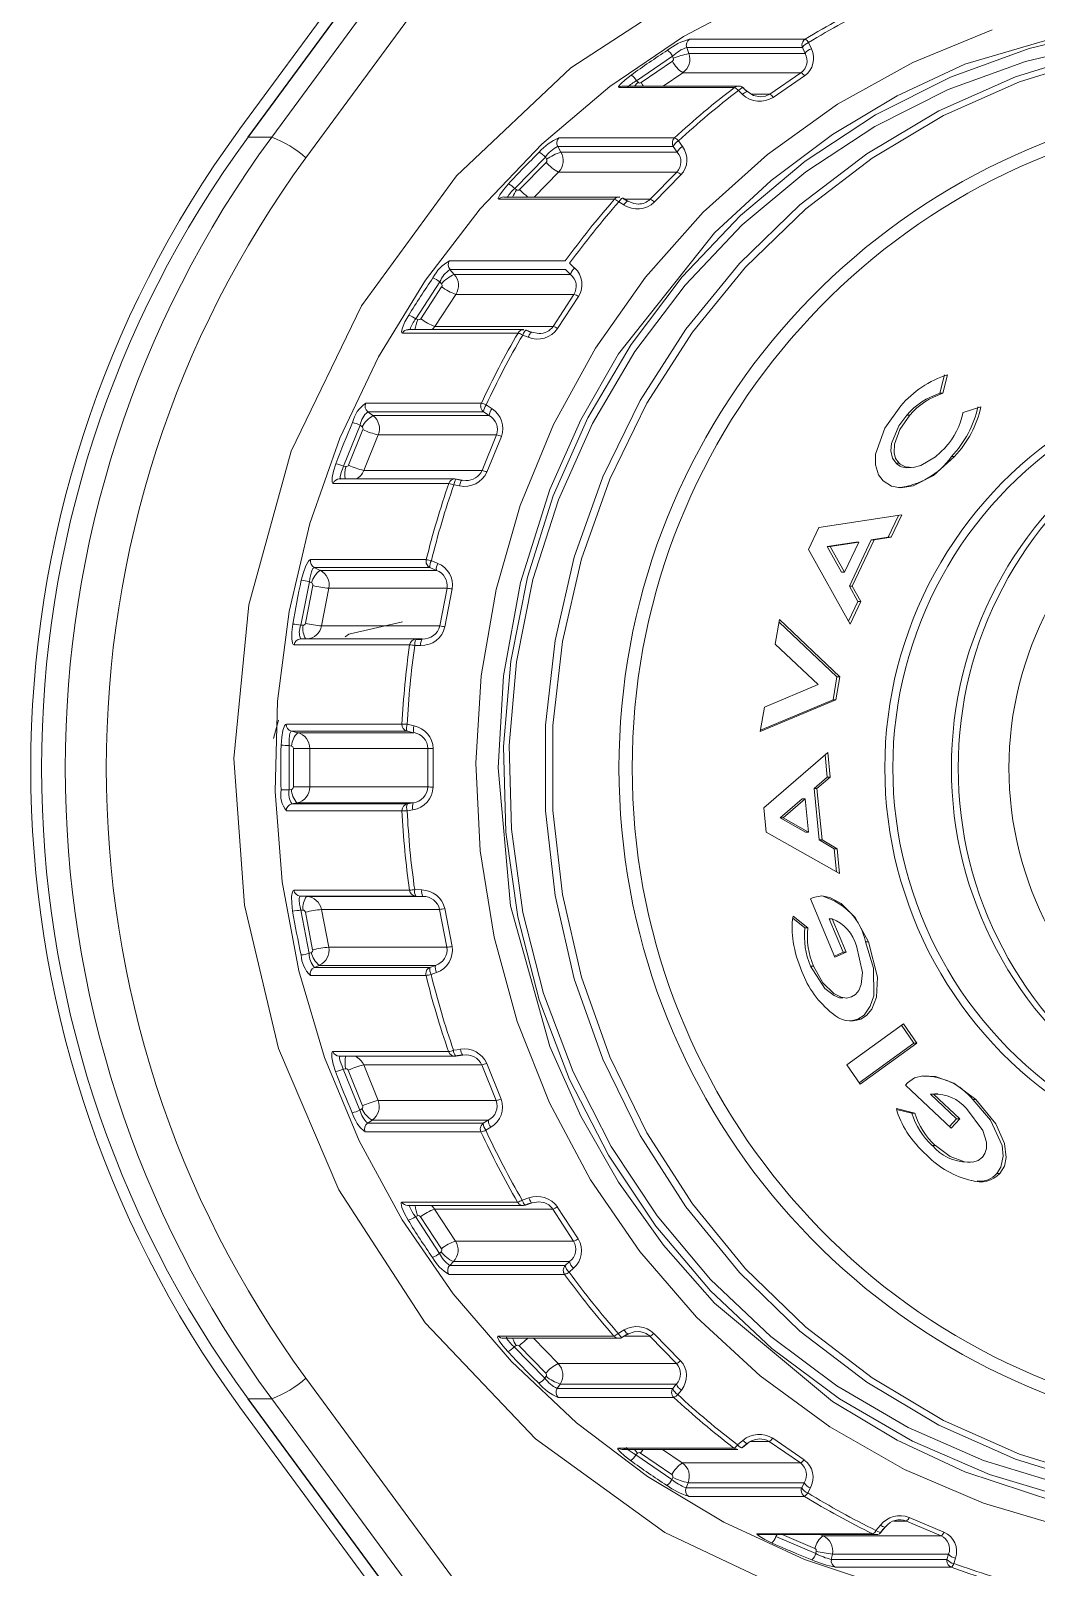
# Model space of a CAD drawing. Header units: millimetres. Extents: x 0 to 197, y 0 to 196.
# Drawn here: x 89.251 to 91.11, y 150.217 to 153.057 of the extents above; entities that cross this region are included whole.
import ezdxf

# ---------------------------------------------------------------- set-up
doc = ezdxf.new("R2010")
doc.units = ezdxf.units.MM

msp = doc.modelspace()

# ---------------------------------------------------------------- linework, layer by layer
at = {"color": 7, "linetype": 'Continuous', "lineweight": 15}
for p, q in [((90.7837, 154.4321), (89.6374, 152.8758)), ((90.8037, 154.4243), (89.652, 152.8605)), ((89.6527, 152.8607), (90.8033, 154.423)), ((89.6963, 152.8607), (90.8469, 154.423)), ((89.7596, 152.8225), (90.912, 154.3872)), ((90.4688, 153.0417), (90.6826, 153.0417)), ((90.6888, 153.0354), (90.694, 153.024)), ((90.3708, 152.965), (90.4373, 153.0105)), ((90.4388, 153.0064), (90.4373, 153.0105)), ((90.4676, 153.015), (90.4635, 153.0265)), ((90.4635, 153.0265), (90.6773, 153.0265)), ((90.6826, 153.015), (90.4676, 153.015)), ((90.6773, 153.0265), (90.6826, 153.015)), ((90.3793, 152.9615), (90.437, 153.001)), ((90.6748, 152.9798), (90.4563, 152.9798)), ((90.6748, 152.9798), (90.6171, 152.9403)), ((90.5522, 152.9526), (90.3384, 152.9526)), ((90.5596, 152.9551), (90.3458, 152.9551)), ((90.3708, 152.965), (90.3736, 152.962)), ((90.575, 152.9449), (90.5671, 152.9521)), ((90.6813, 152.9738), (90.6234, 152.9342)), ((90.5669, 152.9395), (90.559, 152.9467)), ((89.652, 152.8605), (89.6527, 152.8607)), ((89.6527, 152.8607), (89.6963, 152.8607)), ((90.2311, 152.8328), (90.225, 152.8432)), ((90.225, 152.8432), (90.4387, 152.8432)), ((90.2273, 152.8592), (90.441, 152.8592)), ((90.4387, 152.8432), (90.4461, 152.8328)), ((90.4483, 152.8538), (90.4557, 152.8434)), ((90.1456, 152.7655), (90.2022, 152.8234)), ((90.1547, 152.7637), (90.2037, 152.814)), ((90.2044, 152.8196), (90.2022, 152.8234)), ((90.4461, 152.8328), (90.2311, 152.8328)), ((90.4452, 152.796), (90.2268, 152.796)), ((90.4452, 152.796), (90.3962, 152.7458)), ((90.4529, 152.7909), (90.4036, 152.7405)), ((90.3393, 152.7499), (90.1255, 152.7499)), ((90.1456, 152.7655), (90.149, 152.7632)), ((90.3393, 152.7499), (90.3396, 152.7499)), ((90.3301, 152.7457), (90.1163, 152.7457)), ((90.3471, 152.7352), (90.3379, 152.7408)), ((90.3541, 152.7424), (90.3449, 152.7481)), ((90.3548, 152.7425), (90.3462, 152.7477)), ((90.0251, 152.632), (90.2389, 152.632)), ((90.0259, 152.6158), (90.2397, 152.6158)), ((90.0339, 152.6068), (90.0259, 152.6158)), ((90.2489, 152.6068), (90.0339, 152.6068)), ((90.2397, 152.6158), (90.2489, 152.6068)), ((90.2471, 152.6276), (90.2563, 152.6186)), ((89.9627, 152.5248), (90.0072, 152.5929)), ((89.972, 152.5249), (90.0105, 152.584)), ((90.0101, 152.5897), (90.0072, 152.5929)), ((90.0367, 152.5699), (89.9981, 152.5108)), ((90.2551, 152.5699), (90.0367, 152.5699)), ((90.2551, 152.5699), (90.2166, 152.5108)), ((90.2636, 152.5659), (90.2249, 152.5066)), ((89.9627, 152.5248), (89.9665, 152.5232)), ((89.9665, 152.5232), (89.9682, 152.5228)), ((90.1517, 152.4985), (89.9379, 152.4985)), ((90.1623, 152.5047), (89.9485, 152.5047)), ((90.2166, 152.5108), (89.9981, 152.5108)), ((90.1704, 152.4908), (90.1603, 152.4947)), ((90.176, 152.4997), (90.1659, 152.5036)), ((90.1902, 152.4974), (90.1772, 152.4998)), ((90.9399, 152.4214), (90.9315, 152.387)), ((90.937, 152.387), (90.9454, 152.4214)), ((90.9315, 152.387), (90.937, 152.387)), ((89.8701, 152.3687), (90.0839, 152.3687)), ((89.8835, 152.3458), (89.8739, 152.353)), ((89.8739, 152.353), (90.0877, 152.353)), ((90.0877, 152.353), (90.0985, 152.3458)), ((90.0928, 152.3655), (90.1036, 152.3583)), ((91.0073, 152.3622), (90.9746, 152.3518)), ((89.8292, 152.2522), (89.8599, 152.3279)), ((89.8634, 152.3253), (89.8599, 152.3279)), ((90.0985, 152.3458), (89.8835, 152.3458)), ((90.8707, 152.3468), (90.8762, 152.3468)), ((89.8383, 152.2541), (89.8649, 152.3198)), ((89.8933, 152.3101), (89.8667, 152.2444)), ((90.1117, 152.3101), (89.8933, 152.3101)), ((90.1117, 152.3101), (90.0852, 152.2444)), ((90.1209, 152.3074), (90.0942, 152.2415)), ((90.9531, 152.27), (90.9586, 152.27)), ((89.8292, 152.2522), (89.8332, 152.2514)), ((89.8332, 152.2514), (89.8341, 152.2513)), ((90.0852, 152.2444), (89.8667, 152.2444)), ((90.8506, 152.2579), (90.8561, 152.2579)), ((90.8728, 152.2496), (90.8783, 152.2496)), ((90.0238, 152.2203), (89.81, 152.2203)), ((89.821, 152.2287), (89.8232, 152.2291)), ((90.0355, 152.2288), (89.8217, 152.2288)), ((90.0437, 152.2159), (90.033, 152.2179)), ((90.0475, 152.226), (90.0368, 152.228)), ((90.0553, 152.2259), (90.0486, 152.2265)), ((90.861, 152.1622), (90.7076, 152.1387)), ((90.8551, 152.1613), (90.836, 152.1208)), ((90.8415, 152.1208), (90.861, 152.1622)), ((90.7076, 152.1387), (90.6885, 152.0983)), ((90.6885, 152.0983), (90.7658, 151.9604)), ((90.776, 152.1118), (90.7233, 152.1036)), ((90.7233, 152.1036), (90.7288, 152.1036)), ((90.7233, 152.1036), (90.7497, 152.0561)), ((90.7288, 152.1036), (90.7815, 152.1118)), ((90.7552, 152.0561), (90.7288, 152.1036)), ((90.7815, 152.1118), (90.7552, 152.0561)), ((90.8045, 152.1162), (90.7642, 152.0307)), ((90.7697, 152.0307), (90.81, 152.1162)), ((90.7815, 152.1118), (90.776, 152.1118)), ((90.836, 152.1208), (90.8045, 152.1162)), ((90.8045, 152.1162), (90.81, 152.1162)), ((90.81, 152.1162), (90.8415, 152.1208)), ((90.836, 152.1208), (90.8415, 152.1208)), ((89.7682, 152.0795), (89.982, 152.0795)), ((89.9914, 152.0777), (90.0034, 152.0725)), ((89.7502, 151.9582), (89.7659, 152.0385)), ((89.7698, 152.0367), (89.7659, 152.0385)), ((89.7858, 152.0597), (89.775, 152.0648)), ((89.775, 152.0648), (89.9888, 152.0648)), ((90.0008, 152.0597), (89.7858, 152.0597)), ((89.9888, 152.0648), (90.0008, 152.0597)), ((90.7552, 152.0561), (90.7497, 152.0561)), ((89.7587, 151.9619), (89.7723, 152.0316)), ((89.8021, 152.0266), (89.7886, 151.9569)), ((90.0205, 152.0266), (89.8021, 152.0266)), ((90.0205, 152.0266), (90.007, 151.9569)), ((90.0301, 152.0253), (90.0165, 151.9554)), ((90.7642, 152.0307), (90.7697, 152.0307)), ((90.7642, 152.0307), (90.7798, 152.0018)), ((90.7853, 152.0018), (90.7697, 152.0307)), ((90.7798, 152.0018), (90.7628, 151.9657)), ((90.7658, 151.9604), (90.7853, 152.0018)), ((90.7798, 152.0018), (90.7853, 152.0018)), ((89.7502, 151.9582), (89.7543, 151.9582)), ((90.007, 151.9569), (89.7886, 151.9569)), ((90.6352, 151.9686), (90.6273, 151.9235)), ((90.6344, 151.9641), (90.7413, 151.8627)), ((90.7468, 151.8627), (90.6352, 151.9686)), ((89.7478, 151.9326), (89.7489, 151.9333)), ((89.9636, 151.9328), (89.7499, 151.9328)), ((89.9736, 151.932), (89.9627, 151.932)), ((89.9801, 151.9332), (89.974, 151.9326)), ((89.9745, 151.9328), (89.9747, 151.9328)), ((89.9747, 151.9328), (89.9745, 151.9328)), ((89.9513, 151.9219), (89.7375, 151.9219)), ((89.9718, 151.9208), (89.9609, 151.9209)), ((90.6273, 151.9235), (90.7067, 151.8485)), ((90.7067, 151.8485), (90.6071, 151.8069)), ((90.7413, 151.8627), (90.734, 151.8204)), ((90.7395, 151.8204), (90.7468, 151.8627)), ((90.7413, 151.8627), (90.7468, 151.8627)), ((90.5992, 151.7618), (90.7395, 151.8204)), ((90.734, 151.8204), (90.5997, 151.7643)), ((90.7395, 151.8204), (90.734, 151.8204)), ((89.7088, 151.783), (89.6997, 151.7488)), ((90.6071, 151.8069), (90.5992, 151.7618)), ((89.7234, 151.7754), (89.9372, 151.7754)), ((89.7443, 151.7596), (89.7328, 151.7625)), ((89.7328, 151.7625), (89.9466, 151.7625)), ((89.9593, 151.7596), (89.7443, 151.7596)), ((89.9466, 151.7625), (89.9593, 151.7596)), ((89.9468, 151.7751), (89.9596, 151.7722)), ((89.7329, 151.7349), (89.7287, 151.7359)), ((89.7287, 151.654), (89.7287, 151.7359)), ((89.7667, 151.7304), (89.7364, 151.7304)), ((89.7364, 151.6593), (89.7364, 151.7304)), ((89.9851, 151.7304), (89.7667, 151.7304)), ((89.7667, 151.7304), (89.7667, 151.6593)), ((89.9851, 151.7304), (89.9851, 151.6593)), ((89.9948, 151.7305), (89.9948, 151.6592)), ((90.7244, 151.7232), (90.6059, 151.6207)), ((90.7193, 151.7188), (90.7234, 151.6772)), ((90.7289, 151.6772), (90.7244, 151.7232)), ((90.7234, 151.6772), (90.6989, 151.6563)), ((90.7044, 151.6563), (90.7289, 151.6772)), ((90.7234, 151.6772), (90.7289, 151.6772)), ((89.7287, 151.654), (89.7327, 151.6548)), ((89.7667, 151.6593), (89.7364, 151.6593)), ((89.7667, 151.6593), (89.9851, 151.6593)), ((90.6989, 151.6563), (90.7044, 151.6563)), ((90.6989, 151.6563), (90.7082, 151.5614)), ((90.7137, 151.5614), (90.7044, 151.6563)), ((89.9371, 151.6148), (89.7233, 151.6148)), ((89.743, 151.6299), (89.7333, 151.6279)), ((89.9471, 151.6279), (89.7333, 151.6279)), ((89.743, 151.6299), (89.9578, 151.6299)), ((89.9574, 151.6171), (89.9467, 151.6152)), ((89.9578, 151.6299), (89.9471, 151.6279)), ((90.6059, 151.6207), (90.6103, 151.5757)), ((90.6769, 151.6373), (90.6363, 151.602)), ((90.6418, 151.602), (90.6825, 151.6373)), ((90.6825, 151.6373), (90.6769, 151.6373)), ((90.6825, 151.6373), (90.6885, 151.5754)), ((90.6363, 151.602), (90.6418, 151.602)), ((90.6363, 151.602), (90.683, 151.5754)), ((90.6885, 151.5754), (90.6418, 151.602)), ((90.6103, 151.5757), (90.7463, 151.499)), ((90.6885, 151.5754), (90.683, 151.5754)), ((90.7082, 151.5614), (90.7137, 151.5614)), ((90.7082, 151.5614), (90.7362, 151.5451)), ((90.7418, 151.5451), (90.7137, 151.5614)), ((90.7362, 151.5451), (90.7418, 151.5451)), ((90.7362, 151.5451), (90.7404, 151.5023)), ((90.7463, 151.499), (90.7418, 151.5451)), ((89.7373, 151.4683), (89.9511, 151.4683)), ((89.7609, 151.4569), (89.749, 151.4575)), ((89.749, 151.4575), (89.9628, 151.4575)), ((89.9759, 151.4569), (89.7609, 151.4569)), ((89.9607, 151.4694), (89.9737, 151.4688)), ((89.9628, 151.4575), (89.9759, 151.4569)), ((90.6975, 151.4548), (90.6927, 151.4523)), ((90.6927, 151.4523), (90.7374, 151.3445)), ((89.7543, 151.4315), (89.75, 151.4317)), ((89.7656, 151.3514), (89.75, 151.4317)), ((89.772, 151.3581), (89.7585, 151.4278)), ((90.0068, 151.4328), (89.7883, 151.4328)), ((89.7883, 151.4328), (89.8019, 151.3631)), ((90.0068, 151.4328), (90.0203, 151.3631)), ((90.0163, 151.4344), (90.0299, 151.3644)), ((90.6821, 151.3985), (90.6597, 151.4164)), ((90.6876, 151.3985), (90.6601, 151.4204)), ((90.7272, 151.4157), (90.7529, 151.3536)), ((90.7272, 151.4157), (90.7327, 151.4157)), ((90.7585, 151.3536), (90.7327, 151.4157)), ((90.6821, 151.3985), (90.6876, 151.3985)), ((89.8019, 151.3631), (90.0203, 151.3631)), ((90.7939, 151.3732), (90.7994, 151.3732)), ((89.7656, 151.3514), (89.7693, 151.3529)), ((89.7842, 151.3294), (89.7751, 151.3256)), ((89.7842, 151.3294), (89.999, 151.3294)), ((89.999, 151.3294), (89.9889, 151.3256)), ((90.7529, 151.3536), (90.7366, 151.3465)), ((90.7374, 151.3445), (90.7585, 151.3536)), ((90.7529, 151.3536), (90.7585, 151.3536)), ((89.9816, 151.3108), (89.7678, 151.3108)), ((89.9889, 151.3256), (89.7751, 151.3256)), ((90.0012, 151.3164), (89.991, 151.3125)), ((90.6926, 151.3281), (90.6981, 151.3281)), ((90.7464, 151.2694), (90.7519, 151.2694)), ((90.8643, 151.2213), (90.7597, 151.1454)), ((90.7796, 151.2298), (90.7852, 151.2298)), ((90.8606, 151.2186), (90.8836, 151.1854)), ((90.8891, 151.1854), (90.8643, 151.2213)), ((89.8094, 151.1699), (90.0232, 151.1699)), ((89.8221, 151.161), (89.8201, 151.1614)), ((89.8211, 151.1614), (90.0349, 151.1614)), ((90.0325, 151.1723), (90.0454, 151.1741)), ((90.0357, 151.1621), (90.0487, 151.164)), ((90.0492, 151.1635), (90.0573, 151.1637)), ((90.8836, 151.1854), (90.7826, 151.1122)), ((90.7845, 151.1095), (90.8891, 151.1854)), ((90.8891, 151.1854), (90.8836, 151.1854)), ((89.833, 151.1383), (89.8287, 151.1376)), ((89.8593, 151.0619), (89.8287, 151.1376)), ((89.8337, 151.1383), (89.833, 151.1383)), ((89.8644, 151.0698), (89.8378, 151.1355)), ((90.0847, 151.1452), (89.8663, 151.1452)), ((89.8663, 151.1452), (89.8928, 151.0795)), ((90.0847, 151.1452), (90.1113, 151.0795)), ((90.0938, 151.1482), (90.1204, 151.0822)), ((90.7597, 151.1454), (90.7845, 151.1095)), ((90.8717, 151.112), (90.8682, 151.1076)), ((90.8682, 151.1076), (90.9526, 151.0284)), ((89.8928, 151.0795), (90.1113, 151.0795)), ((90.9141, 151.0915), (90.9196, 151.0915)), ((90.9141, 151.0915), (90.9626, 151.0458)), ((90.9682, 151.0458), (90.9196, 151.0915)), ((90.9276, 151.0919), (90.9221, 151.0919)), ((90.9923, 151.0814), (90.9978, 151.0814)), ((89.8593, 151.0619), (89.8627, 151.0642)), ((90.8852, 151.0563), (90.8512, 151.0645)), ((90.8797, 151.0563), (90.8517, 151.063)), ((90.8797, 151.0563), (90.8852, 151.0563)), ((90.9626, 151.0458), (90.9496, 151.0312)), ((90.9526, 151.0284), (90.9682, 151.0458)), ((90.9626, 151.0458), (90.9682, 151.0458)), ((90.0831, 151.0214), (89.8694, 151.0214)), ((89.8819, 151.043), (89.8737, 151.0375)), ((90.0875, 151.0375), (89.8737, 151.0375)), ((89.8819, 151.043), (90.0967, 151.043)), ((90.0967, 151.043), (90.0875, 151.0375)), ((90.1013, 151.0301), (90.0921, 151.0246)), ((90.9177, 150.9966), (90.9232, 150.9966)), ((90.9825, 150.9653), (90.988, 150.9653)), ((91.0369, 150.9444), (91.0425, 150.9444)), ((89.937, 150.8916), (90.1508, 150.8916)), ((89.9477, 150.8854), (90.1615, 150.8854)), ((90.2159, 150.8788), (89.9975, 150.8788)), ((89.9975, 150.8788), (90.036, 150.8196)), ((90.1595, 150.8953), (90.1719, 150.8995)), ((90.2159, 150.8788), (90.2545, 150.8196)), ((90.2243, 150.8829), (90.263, 150.8236)), ((89.9661, 150.8664), (89.962, 150.8649)), ((90.0064, 150.7967), (89.962, 150.8649)), ((89.9676, 150.8667), (89.9661, 150.8664)), ((90.0099, 150.8055), (89.9713, 150.8646)), ((90.036, 150.8196), (90.2545, 150.8196)), ((90.0064, 150.7967), (90.0093, 150.7997)), ((90.0323, 150.7817), (90.0253, 150.7746)), ((90.2391, 150.7746), (90.0253, 150.7746)), ((90.0323, 150.7817), (90.2471, 150.7817)), ((90.2471, 150.7817), (90.2391, 150.7746)), ((90.2541, 150.7694), (90.2461, 150.7623)), ((90.2379, 150.7579), (90.0241, 150.7579)), ((90.3368, 150.649), (90.3482, 150.6553)), ((90.4028, 150.6489), (90.4521, 150.5984)), ((90.1152, 150.6441), (90.329, 150.6441)), ((90.1244, 150.6399), (90.3382, 150.6399)), ((90.1483, 150.6263), (90.1446, 150.624)), ((90.2012, 150.5661), (90.1446, 150.624)), ((90.2029, 150.5754), (90.1538, 150.6257)), ((90.3953, 150.6436), (90.4444, 150.5933)), ((90.226, 150.5933), (90.4444, 150.5933)), ((90.912, 149.0013), (89.7596, 150.5661)), ((90.2012, 150.5661), (90.2035, 150.5696)), ((90.2295, 150.5554), (90.224, 150.547)), ((90.4378, 150.547), (90.224, 150.547)), ((90.2295, 150.5554), (90.4443, 150.5554)), ((90.4443, 150.5554), (90.4378, 150.547)), ((90.4536, 150.5443), (90.4471, 150.5359)), ((89.6374, 150.5128), (90.7837, 148.9564)), ((89.652, 150.5281), (90.8037, 148.9643)), ((89.6527, 150.5278), (89.652, 150.5281)), ((89.6963, 150.5278), (89.6527, 150.5278)), ((90.8033, 148.9655), (89.6527, 150.5278)), ((90.8469, 148.9655), (89.6963, 150.5278)), ((90.4398, 150.5305), (90.226, 150.5305)), ((90.5576, 150.4429), (90.5676, 150.4511)), ((90.6161, 150.4489), (90.6738, 150.4094)), ((90.6225, 150.455), (90.6804, 150.4154)), ((90.337, 150.437), (90.5508, 150.437)), ((90.3444, 150.4345), (90.5582, 150.4345)), ((90.3728, 150.4273), (90.3696, 150.4243)), ((90.4361, 150.3788), (90.3696, 150.4243)), ((90.4361, 150.3882), (90.3784, 150.4277)), ((90.4554, 150.4094), (90.6738, 150.4094)), ((90.4361, 150.3788), (90.4377, 150.3826)), ((90.4661, 150.3728), (90.4623, 150.3635)), ((90.6761, 150.3635), (90.4623, 150.3635)), ((90.4661, 150.3728), (90.6809, 150.3728)), ((90.6809, 150.3728), (90.6761, 150.3635)), ((90.6921, 150.3633), (90.6873, 150.354)), ((90.6811, 150.3477), (90.4674, 150.3477)), ((90.8748, 150.3088), (90.9392, 150.2815)), ((90.5941, 150.2782), (90.8079, 150.2782)), ((90.8134, 150.2848), (90.8217, 150.2947)), ((90.8232, 150.2822), (90.8306, 150.291)), ((90.8697, 150.302), (90.9338, 150.2748)), ((90.5994, 150.277), (90.8132, 150.277)), ((90.6309, 150.277), (90.6284, 150.2734)), ((90.7022, 150.242), (90.6284, 150.2734)), ((90.7154, 150.2748), (90.9338, 150.2748)), ((90.7022, 150.242), (90.7031, 150.2461)), ((90.7329, 150.2411), (90.7309, 150.2312)), ((90.9447, 150.2312), (90.7309, 150.2312)), ((90.7329, 150.2411), (90.9477, 150.2411)), ((90.9477, 150.2411), (90.9447, 150.2312)), ((90.9606, 150.2335), (90.9576, 150.2236)), ((90.9527, 150.2167), (90.7389, 150.2167))]:
    msp.add_line(p, q, dxfattribs=at)
at = {"color": 8, "linetype": 'Continuous', "lineweight": 15}
for p, q in [((90.4563, 152.9798), (90.4202, 152.9551)), ((90.5755, 152.9449), (90.5684, 152.9513)), ((90.6171, 152.9403), (90.5827, 152.9403)), ((90.2268, 152.796), (90.1818, 152.7499)), ((90.3962, 152.7458), (90.3495, 152.7458)), ((90.1768, 152.5), (90.1671, 152.5037)), ((90.0484, 152.2265), (90.0379, 152.2285)), ((89.9745, 151.9328), (89.9636, 151.9328)), ((90.0368, 151.1615), (90.0496, 151.1634)), ((90.1657, 150.8861), (90.1777, 150.8901)), ((90.3446, 150.6417), (90.3554, 150.6477)), ((90.1805, 150.6399), (90.226, 150.5933)), ((90.3953, 150.6436), (90.348, 150.6436)), ((90.6161, 150.4489), (90.5816, 150.4489)), ((90.4187, 150.4345), (90.4554, 150.4094)), ((90.5666, 150.4378), (90.5758, 150.4454)), ((90.8697, 150.302), (90.8465, 150.302)), ((90.7004, 150.2513), (90.6398, 150.277)), ((90.7101, 150.277), (90.7154, 150.2748))]:
    msp.add_line(p, q, dxfattribs=at)
at = {"color": 7, "linetype": 'Continuous', "lineweight": 15, "flags": 128}
for points in [[(91.2194, 150.0623), (90.9544, 150.085), (90.6847, 150.157), (90.4233, 150.2807), (90.1842, 150.4538), (89.9801, 150.6688), (89.8201, 150.9141), (89.7088, 151.1758), (89.6457, 151.4404), (89.6264, 151.712), (89.6537, 151.9961), (89.7324, 152.2798), (89.8621, 152.5487), (90.0377, 152.7888), (90.2493, 152.9888), (90.4844, 153.1422), (90.7297, 153.2472)], [(90.6028, 153.1236), (90.4577, 153.0467), (90.3214, 152.9543), (90.1956, 152.8477), (90.0815, 152.7278), (89.9805, 152.5962), (89.8938, 152.4544), (89.8224, 152.3039), (89.767, 152.1464), (89.7283, 151.9838), (89.7068, 151.8179), (89.7026, 151.6506), (89.7159, 151.4838), (89.7464, 151.3194), (89.7939, 151.1592), (89.8577, 151.0052), (89.9372, 150.859), (90.0315, 150.7223), (90.1394, 150.5967), (90.2598, 150.4835), (90.3913, 150.3842), (90.5324, 150.2997), (90.6814, 150.2312), (90.8367, 150.1793)], [(91.0283, 153.0592), (90.8816, 152.9985), (90.7425, 152.9214), (90.6127, 152.8287), (90.4939, 152.7217), (90.3875, 152.6017), (90.295, 152.4703), (90.2175, 152.3291), (90.1559, 152.1798), (90.1111, 152.0244), (90.0836, 151.8648), (90.0737, 151.7031), (90.0816, 151.5412), (90.1073, 151.3813), (90.1502, 151.2253), (90.21, 151.0753), (90.2859, 150.9331), (90.3768, 150.8005), (90.4817, 150.6792), (90.5993, 150.5708), (90.7279, 150.4765), (90.8661, 150.3976), (91.0121, 150.3351), (91.164, 150.2898)], [(91.1715, 150.3437), (91.0232, 150.3883), (90.8809, 150.4499), (90.7463, 150.5278), (90.6212, 150.6208), (90.5074, 150.7279), (90.4062, 150.8475), (90.3189, 150.9782), (90.2468, 151.1182), (90.1907, 151.2658), (90.1514, 151.4189), (90.1294, 151.5756), (90.125, 151.7339), (90.1383, 151.8916), (90.169, 152.0468), (90.2167, 152.1974), (90.2809, 152.3414), (90.3607, 152.477), (90.4551, 152.6023), (90.5628, 152.7159), (90.6825, 152.8161), (90.8125, 152.9017), (90.9512, 152.9715), (91.0967, 153.0247), (91.2473, 153.0606)], [(91.2375, 153.0357), (91.0899, 153.0006), (90.9472, 152.9485), (90.8112, 152.8801), (90.6837, 152.7963), (90.5663, 152.6982), (90.4605, 152.587), (90.3679, 152.4642), (90.2894, 152.3314), (90.2263, 152.1903), (90.1792, 152.0428), (90.1488, 151.8907), (90.1355, 151.7361), (90.1395, 151.581), (90.1607, 151.4273), (90.1988, 151.2771), (90.2534, 151.1323), (90.3237, 150.9948), (90.4089, 150.8664), (90.5077, 150.7488), (90.619, 150.6435), (90.7412, 150.5518), (90.8729, 150.475), (91.0122, 150.414), (91.1574, 150.3697)], [(91.2188, 150.3706), (91.0712, 150.4163), (90.9297, 150.4792), (90.7964, 150.5585), (90.6729, 150.6531), (90.5609, 150.7617), (90.4619, 150.8828), (90.3773, 151.0149), (90.3083, 151.1562), (90.2556, 151.3047), (90.2201, 151.4584), (90.2023, 151.6153), (90.2023, 151.7733), (90.2201, 151.9302), (90.2556, 152.0839), (90.3083, 152.2324), (90.3773, 152.3736), (90.4619, 152.5057), (90.5609, 152.6269), (90.6729, 152.7355), (90.7964, 152.83), (90.9297, 152.9093), (91.0712, 152.9723), (91.2188, 153.018)], [(91.2254, 150.3802), (91.0789, 150.4256), (90.9385, 150.4881), (90.8061, 150.5668), (90.6835, 150.6607), (90.5723, 150.7685), (90.4741, 150.8888), (90.3901, 151.0199), (90.3216, 151.1601), (90.2693, 151.3075), (90.2341, 151.4601), (90.2163, 151.6159), (90.2163, 151.7727), (90.2341, 151.9284), (90.2693, 152.081), (90.3216, 152.2284), (90.3901, 152.3686), (90.4741, 152.4998), (90.5723, 152.62), (90.6835, 152.7279), (90.8061, 152.8217), (90.9385, 152.9004), (91.0789, 152.9629), (91.2254, 153.0083)], [(90.3384, 152.9526), (90.3374, 152.953), (90.3376, 152.9544), (90.3416, 152.9594), (90.3497, 152.9668), (90.3608, 152.9754)], [(90.3736, 152.962), (90.3751, 152.961), (90.3768, 152.9607)], [(90.3768, 152.9607), (90.3781, 152.9609), (90.3793, 152.9615)], [(90.559, 152.9467), (90.5621, 152.9495), (90.5652, 152.9515), (90.5666, 152.952), (90.5675, 152.9521), (90.5684, 152.9513)], [(90.6, 152.9353), (90.5872, 152.9377), (90.5763, 152.9442)], [(90.6171, 152.9403), (90.6092, 152.9366), (90.6, 152.9353)], [(90.1163, 152.7457), (90.1152, 152.7463), (90.1151, 152.748), (90.118, 152.7542), (90.1246, 152.7635), (90.1338, 152.7742)], [(90.149, 152.7632), (90.1502, 152.7626), (90.1515, 152.7624)], [(90.1515, 152.7624), (90.1532, 152.7627), (90.1547, 152.7637)], [(90.3379, 152.7408), (90.3405, 152.7443), (90.3431, 152.7469), (90.3443, 152.7478), (90.3452, 152.7481), (90.3462, 152.7477)], [(90.3541, 152.7424), (90.3543, 152.7425), (90.355, 152.7425), (90.3554, 152.7421)], [(90.3741, 152.737), (90.3655, 152.738), (90.3554, 152.7421)], [(89.9379, 152.4985), (89.9367, 152.4991), (89.9362, 152.5011), (89.9378, 152.5083), (89.9425, 152.5191), (89.9495, 152.5316)], [(90.1603, 152.4947), (90.1619, 152.4981), (90.163, 152.5), (90.1643, 152.5019), (90.1653, 152.5032), (90.1662, 152.5037), (90.1671, 152.5037)], [(90.1704, 152.4908), (90.1714, 152.4929), (90.1724, 152.4949), (90.1734, 152.4966), (90.1744, 152.498), (90.1753, 152.4991), (90.176, 152.4997), (90.1767, 152.5), (90.1772, 152.4998)], [(90.8591, 152.3639), (90.8299, 152.3226), (90.8127, 152.2742), (90.8123, 152.255), (90.8179, 152.2365), (90.8268, 152.2252)], [(90.8707, 152.3468), (90.8555, 152.3267), (90.8423, 152.2943), (90.841, 152.2808), (90.8439, 152.2674), (90.8506, 152.2579)], [(90.8561, 152.2579), (90.8498, 152.2665), (90.8468, 152.2769), (90.8476, 152.293), (90.8574, 152.3204), (90.8762, 152.3468)], [(90.8268, 152.2252), (90.8421, 152.2155), (90.8589, 152.2124), (90.8824, 152.2161), (90.9199, 152.2348), (90.9586, 152.27)], [(90.9417, 152.2867), (90.9235, 152.2693), (90.8964, 152.2533), (90.8824, 152.2498), (90.8678, 152.251), (90.8581, 152.2562), (90.8561, 152.2579)], [(89.81, 152.2203), (89.8086, 152.221), (89.8078, 152.2232), (89.8079, 152.2311), (89.8104, 152.2429), (89.8149, 152.2568)], [(89.8242, 152.2285), (89.8228, 152.2303), (89.8228, 152.2325), (89.8233, 152.2356), (89.8252, 152.2424), (89.827, 152.247), (89.8292, 152.2522)], [(90.033, 152.2179), (90.0341, 152.2219), (90.0347, 152.224), (90.0355, 152.2258), (90.0369, 152.2281), (90.0379, 152.2285)], [(90.0437, 152.2159), (90.0442, 152.2181), (90.0448, 152.2203), (90.0455, 152.2222), (90.0462, 152.2238), (90.0468, 152.2251), (90.0475, 152.226), (90.0481, 152.2265), (90.0486, 152.2265)], [(89.751, 152.0414), (89.7549, 152.0558), (89.7596, 152.0681), (89.7643, 152.0765), (89.7664, 152.0787), (89.7682, 152.0795)], [(89.7659, 152.0385), (89.7667, 152.0444), (89.7678, 152.0495), (89.7699, 152.0569), (89.7712, 152.0604), (89.7726, 152.0629), (89.7739, 152.0643), (89.775, 152.0648)], [(89.7375, 151.9219), (89.736, 151.9227), (89.7348, 151.9249), (89.7333, 151.9333), (89.7335, 151.9457), (89.7352, 151.9603)], [(89.9383, 151.9648), (89.8387, 151.9415), (89.8319, 151.9369)], [(89.9609, 151.9209), (89.9612, 151.9253), (89.9618, 151.9294), (89.9625, 151.9316), (89.963, 151.9325), (89.9636, 151.9328)], [(89.7136, 151.7363), (89.7147, 151.7511), (89.7169, 151.7638), (89.72, 151.7723), (89.7217, 151.7747), (89.7234, 151.7754)], [(89.7287, 151.7359), (89.7285, 151.7419), (89.7285, 151.747), (89.7292, 151.7545), (89.7299, 151.7579), (89.7308, 151.7605), (89.7318, 151.762), (89.7328, 151.7625)], [(89.735, 151.4296), (89.7332, 151.4442), (89.7331, 151.4568), (89.7345, 151.4652), (89.7358, 151.4675), (89.7373, 151.4683)], [(89.75, 151.4317), (89.7486, 151.4375), (89.7477, 151.4424), (89.7469, 151.4497), (89.747, 151.4531), (89.7474, 151.4555), (89.7481, 151.457), (89.749, 151.4575)], [(90.7994, 151.3732), (90.775, 151.4177), (90.7489, 151.4438), (90.7284, 151.4547), (90.7131, 151.4577), (90.6975, 151.4548)], [(90.7773, 151.3655), (90.7886, 151.3165), (90.7861, 151.2939), (90.7816, 151.2829), (90.7754, 151.2753), (90.7684, 151.271)], [(90.7939, 151.3732), (90.8087, 151.3244), (90.8092, 151.2729), (90.803, 151.2539), (90.7914, 151.2376), (90.7796, 151.2298)], [(90.7852, 151.2298), (90.7958, 151.2366), (90.8056, 151.2485), (90.8143, 151.2708), (90.8164, 151.3074), (90.7994, 151.3732)], [(90.6926, 151.3281), (90.7189, 151.2866), (90.7359, 151.2735), (90.7463, 151.2695), (90.7464, 151.2695)], [(90.7684, 151.271), (90.7587, 151.2688), (90.7488, 151.2703), (90.7354, 151.2772), (90.7151, 151.2973), (90.6981, 151.3281)], [(90.7796, 151.2298), (90.7675, 151.2267), (90.7587, 151.2274)], [(89.8144, 151.1331), (89.8099, 151.1469), (89.8074, 151.1589), (89.8072, 151.1669), (89.8081, 151.1691), (89.8094, 151.1699)], [(89.8287, 151.1376), (89.8263, 151.1429), (89.8245, 151.1475), (89.8224, 151.1543), (89.8218, 151.1575), (89.8217, 151.1597), (89.8221, 151.1611), (89.823, 151.1615)], [(90.9978, 151.0814), (90.9575, 151.1114), (90.9235, 151.124), (90.9003, 151.1252), (90.8849, 151.1214), (90.8717, 151.112)], [(90.9923, 151.0814), (91.0254, 151.0433), (91.0467, 150.9965), (91.0486, 150.9764), (91.0445, 150.9563), (91.0369, 150.9444)], [(91.0425, 150.9444), (91.0508, 150.9582), (91.054, 150.9739), (91.0513, 151.0001), (91.0351, 151.0367), (90.9978, 151.0814)], [(90.9807, 151.0648), (91.0112, 151.0239), (91.0176, 151.0025), (91.0178, 150.9907), (91.015, 150.9813), (91.0106, 150.9747)], [(91.0106, 150.9747), (91.0025, 150.9685), (90.9928, 150.9656), (90.9774, 150.9663), (90.9507, 150.9761), (90.9232, 150.9966)], [(89.9488, 150.8581), (89.9417, 150.8707), (89.937, 150.8815), (89.9354, 150.8889), (89.9358, 150.8909), (89.937, 150.8916)], [(89.962, 150.8649), (89.9586, 150.8696), (89.9559, 150.8737), (89.9526, 150.8797), (89.9514, 150.8825), (89.951, 150.8845), (89.9511, 150.8857), (89.9519, 150.8861)], [(90.1657, 150.8861), (90.1648, 150.8861), (90.164, 150.8867), (90.163, 150.8881), (90.1619, 150.8899), (90.161, 150.8918), (90.1595, 150.8953)], [(90.1645, 150.8863), (90.1701, 150.8882), (90.1769, 150.8905)], [(90.1719, 150.8995), (90.1727, 150.8973), (90.1736, 150.8954), (90.1745, 150.8936), (90.1754, 150.8922), (90.1762, 150.8911), (90.1769, 150.8904), (90.1776, 150.8902), (90.1781, 150.8903)], [(90.1781, 150.8903), (90.1894, 150.8921), (90.1985, 150.8909)], [(90.3446, 150.6417), (90.3436, 150.6414), (90.3428, 150.6418), (90.3416, 150.6428), (90.3392, 150.6455), (90.3368, 150.649)], [(90.3433, 150.6416), (90.3485, 150.6444), (90.3547, 150.6479)], [(90.3482, 150.6553), (90.3494, 150.6534), (90.3506, 150.6517), (90.3519, 150.6502), (90.353, 150.6491), (90.354, 150.6483), (90.3548, 150.6478), (90.3555, 150.6477), (90.356, 150.6481)], [(90.356, 150.6481), (90.3667, 150.6518), (90.376, 150.6523)], [(90.1329, 150.6153), (90.1236, 150.6261), (90.117, 150.6355), (90.114, 150.6418), (90.1141, 150.6435), (90.1152, 150.6441)], [(90.1446, 150.624), (90.1404, 150.628), (90.137, 150.6314), (90.1326, 150.6364), (90.131, 150.6387), (90.1302, 150.6404), (90.1301, 150.6414), (90.1308, 150.6417)], [(90.1507, 150.627), (90.1495, 150.6268), (90.1483, 150.6263)], [(90.1538, 150.6257), (90.1524, 150.6267), (90.1507, 150.627)], [(90.5676, 150.4511), (90.5692, 150.4495), (90.5707, 150.4481), (90.5722, 150.447), (90.5735, 150.4461), (90.5746, 150.4456), (90.5755, 150.4454), (90.5762, 150.4455), (90.5766, 150.446)], [(90.3597, 150.414), (90.3486, 150.4226), (90.3403, 150.4301), (90.3363, 150.4351), (90.336, 150.4365), (90.337, 150.437)], [(90.3696, 150.4243), (90.3648, 150.4273), (90.3608, 150.4299), (90.3555, 150.4337), (90.3535, 150.4355), (90.3524, 150.4368), (90.3522, 150.4376), (90.3528, 150.4378)], [(90.3759, 150.4285), (90.3742, 150.4282), (90.3728, 150.4273)], [(90.3784, 150.4277), (90.3772, 150.4283), (90.3759, 150.4285)], [(90.5666, 150.4378), (90.5657, 150.4371), (90.5648, 150.4373), (90.5635, 150.4379), (90.5606, 150.44), (90.5576, 150.4429)], [(90.5653, 150.4372), (90.5698, 150.4409), (90.5753, 150.4454)], [(90.6205, 150.2618), (90.608, 150.2679), (90.5985, 150.2732), (90.5936, 150.2769), (90.5931, 150.2779), (90.5941, 150.2782)], [(90.8232, 150.2822), (90.8225, 150.2812), (90.8216, 150.281), (90.8202, 150.2813), (90.8169, 150.2826), (90.8134, 150.2848)], [(90.822, 150.2811), (90.8257, 150.2855), (90.8302, 150.2909)]]:
    msp.add_lwpolyline(points, dxfattribs=at)
at = {"color": 8, "linetype": 'Continuous', "lineweight": 15, "flags": 128}
for points in [[(91.3851, 150.3009), (91.3146, 150.3053), (91.1459, 150.3376), (90.978, 150.3932), (90.8524, 150.4517), (90.7333, 150.523), (90.5149, 150.7048), (90.4205, 150.8119), (90.3375, 150.9285), (90.2679, 151.0506), (90.2107, 151.1792), (90.1376, 151.4396), (90.1148, 151.6943), (90.1249, 151.8645), (90.1565, 152.0373), (90.2107, 152.2094), (90.2679, 152.338), (90.3375, 152.46), (90.5149, 152.6838), (90.6195, 152.7804), (90.7333, 152.8655), (90.8524, 152.9368), (90.978, 152.9954), (91.2322, 153.0702)], [(90.3837, 152.9551), (90.3821, 152.9573), (90.3793, 152.9615)], [(89.9928, 152.5047), (89.995, 152.5067), (89.9981, 152.5108)], [(89.9975, 150.8788), (89.9944, 150.8827), (89.9916, 150.8854)], [(90.6067, 150.453), (90.6117, 150.4513), (90.6161, 150.4489)], [(90.3668, 150.4345), (90.3697, 150.431), (90.3728, 150.4273)], [(90.383, 150.4345), (90.3812, 150.4319), (90.3784, 150.4277)]]:
    msp.add_lwpolyline(points, dxfattribs=at)
at = {"color": 7, "linetype": 'Continuous', "lineweight": 15}
for centre, radius, start, end in [((91.4741, 151.7449), 1.5193, 115.9451, 121.3965), ((91.4765, 151.7447), 1.5122, 115.9451, 121.3965), ((90.5017, 152.9251), 0.1212, 105.7264, 127.4819), ((90.4756, 153.0308), 0.0128, 121.8699, 199.7725), ((90.6893, 153.0309), 0.0128, 121.7177, 180.2446), ((90.6951, 153.0155), 0.0209, 107.6351, 148.3368), ((90.675, 153.0282), 0.0155, 27.8797, 60.8396), ((91.2571, 151.7367), 1.5289, 122.8422, 125.8876), ((90.413, 152.9988), 0.0269, 25.7179, 56.4267), ((90.4344, 153.0048), 0.00465, 304.763, 19.7899), ((90.4879, 152.9569), 0.0737, 109.3304, 133.3626), ((90.4982, 152.8612), 0.1569, 101.2722, 112.2782), ((90.439, 153.0048), 0.0304, 304.8149, 19.7379), ((90.6592, 153.0017), 0.0269, 305.3215, 29.6777), ((90.6895, 153.0308), 0.013, 179.9891, 199.5381), ((90.6583, 153.0063), 0.0398, 305.3039, 26.323), ((90.6991, 153.0056), 0.0191, 105.5627, 150.4162), ((90.4861, 153.0264), 0.0553, 207.4237, 237.379), ((90.6678, 152.9657), 0.0158, 31.0788, 63.9363), ((90.3459, 152.9512), 0.0284, 29.0721, 58.2944), ((91.4854, 151.7284), 1.5394, 127.32, 132.7238), ((90.5444, 152.9368), 0.0175, 34.1923, 63.8307), ((90.5606, 152.9439), 0.011, 29.5814, 94.9414), ((91.5808, 151.6943), 1.2425, 98.6043, 261.3957), ((91.4879, 151.7282), 1.5322, 127.32, 132.7238), ((90.5986, 152.9734), 0.0464, 226.8365, 302.3316), ((90.5752, 152.9438), 0.00117, 19.844, 98.8429), ((90.6086, 152.9252), 0.0173, 31.0909, 60.7952), ((91.582, 151.6943), 1.2193, 98.7956, 261.2044), ((91.2493, 151.6943), 1.9985, 143.7586, 216.2414), ((91.244, 151.6943), 1.9731, 143.7586, 216.2414), ((91.2876, 151.6943), 1.9731, 143.7586, 216.2414), ((89.6203, 152.6635), 0.2113, 48.7714, 68.9175), ((90.2607, 152.7754), 0.0902, 111.7359, 140.6497), ((90.2497, 152.7918), 0.0571, 115.672, 146.3295), ((90.2361, 152.8498), 0.0129, 133.0338, 210.6363), ((90.4498, 152.8498), 0.0128, 132.913, 180.1376), ((90.4499, 152.8498), 0.0129, 179.9596, 210.5756), ((90.459, 152.8344), 0.0221, 118.9774, 156.6198), ((90.4332, 152.8411), 0.0198, 39.9292, 66.5409), ((90.4646, 152.8257), 0.0198, 116.6884, 158.9144), ((90.4231, 152.8188), 0.0408, 316.9043, 36.9427), ((91.2989, 151.6943), 1.9085, 143.7618, 216.2382), ((91.2708, 151.7204), 1.5503, 134.156, 137.1734), ((90.1758, 152.8027), 0.0336, 38.2161, 63.2926), ((90.2004, 152.8173), 0.00468, 315.9026, 30.6661), ((90.257, 152.8586), 0.0694, 219.9207, 244.2107), ((90.2616, 152.7373), 0.1003, 107.7164, 124.7946), ((90.2048, 152.8173), 0.0305, 315.9539, 30.6147), ((90.425, 152.8149), 0.0277, 317.0106, 40.2349), ((90.4382, 152.7773), 0.02, 43.0656, 69.5912), ((90.1187, 152.7417), 0.0359, 41.5684, 65.0944), ((91.5011, 151.7131), 1.5612, 138.5924, 143.9457), ((91.5034, 151.713), 1.5539, 138.5924, 143.9457), ((90.3221, 152.7244), 0.0228, 46.145, 69.47), ((90.372, 152.7737), 0.0459, 237.1283, 313.6068), ((90.3746, 152.7677), 0.0307, 268.9424, 314.4702), ((90.3872, 152.7251), 0.0226, 43.0967, 66.4844), ((90.0586, 152.5687), 0.0716, 117.9097, 153.8418), ((90.0506, 152.5765), 0.0464, 122.2149, 159.321), ((90.0642, 152.5398), 0.0736, 114.2986, 137.2959), ((90.0356, 152.6244), 0.0129, 144.0491, 221.5909), ((90.0111, 152.5866), 0.0305, 326.9515, 41.5852), ((90.2687, 152.6026), 0.0202, 127.6294, 167.8703), ((90.2308, 152.5848), 0.0285, 328.5027, 50.5638), ((90.2281, 152.5879), 0.0418, 328.3115, 47.442), ((91.2876, 151.7069), 1.5718, 145.3646, 148.3544), ((89.9791, 152.5586), 0.0444, 50.7139, 69.9382), ((90.0066, 152.5866), 0.00468, 326.9005, 41.6362), ((90.0671, 152.6576), 0.0928, 232.4197, 250.8313), ((90.2483, 152.5441), 0.0267, 54.9009, 75.1532), ((89.9342, 152.4855), 0.0485, 54.0687, 71.6919), ((89.9683, 152.5272), 0.00439, 269.7186, 327.6872), ((90.0286, 152.5984), 0.0928, 232.4197, 250.8313), ((91.518, 151.702), 1.5815, 149.7603, 155.0677), ((91.5202, 151.702), 1.5741, 149.7603, 155.0677), ((90.1435, 152.4678), 0.0318, 57.9585, 75.0197), ((90.1878, 152.5327), 0.0454, 247.4614, 324.8287), ((90.191, 152.5286), 0.0312, 268.5174, 325.0854), ((90.2069, 152.4808), 0.0315, 54.9464, 72.0682), ((91.0043, 152.2394), 0.1912, 107.9255, 139.3806), ((90.9725, 152.2588), 0.1346, 107.7514, 139.1655), ((90.978, 152.2588), 0.1346, 107.7564, 139.1605), ((89.9034, 152.3199), 0.0591, 124.3051, 167.0895), ((89.8985, 152.3227), 0.0389, 129.0281, 172.3674), ((89.8818, 152.3632), 0.0129, 154.9508, 232.6794), ((90.0956, 152.3632), 0.013, 155.0984, 180.0222), ((90.0955, 152.3632), 0.0128, 179.8117, 232.8268), ((90.0756, 152.3308), 0.0388, 63.5736, 77.6509), ((90.1108, 152.3509), 0.0231, 140.8515, 174.9267), ((90.1187, 152.3449), 0.0202, 138.3411, 177.4403), ((90.081, 152.3223), 0.0426, 339.5593, 57.8777), ((90.8424, 152.3779), 0.1347, 317.4349, 348.8519), ((90.8098, 152.4047), 0.1967, 316.7778, 347.5219), ((90.8185, 152.403), 0.1932, 316.4918, 347.808), ((91.3037, 151.6984), 1.5901, 156.4754, 159.4423), ((89.8305, 152.2697), 0.0652, 63.2244, 76.4258), ((89.9135, 152.2961), 0.058, 121.0775, 149.7919), ((89.8605, 152.3216), 0.00466, 337.7939, 52.7413), ((89.8651, 152.3216), 0.0304, 337.8448, 52.6904), ((90.0842, 152.3202), 0.0293, 339.824, 60.7409), ((91.5794, 151.6943), 0.7496, 122.6806, 237.3194), ((89.9239, 152.4461), 0.1394, 244.9324, 257.3016), ((90.1054, 152.2715), 0.0391, 66.6374, 80.6526), ((91.5813, 151.6943), 0.7367, 122.6643, 237.3357), ((90.8416, 152.3485), 0.1364, 275.5466, 324.8566), ((91.6702, 151.6943), 0.7174, 124.2435, 235.7565), ((91.6805, 151.6943), 0.7151, 124.4338, 235.5662), ((89.7996, 152.1837), 0.0746, 66.5836, 78.1465), ((89.8341, 152.2558), 0.00449, 270.3594, 338.4221), ((89.8973, 152.3804), 0.1394, 244.9324, 257.3016), ((90.0532, 152.2598), 0.0449, 257.828, 335.9852), ((90.0564, 152.2575), 0.0316, 268.0366, 335.5717), ((90.0744, 152.1954), 0.0502, 66.6928, 77.5808), ((90.87, 152.2762), 0.0267, 223.325, 275.9889), ((91.5324, 151.6961), 1.5971, 160.8373, 166.1101), ((91.5346, 151.6961), 1.5896, 160.8373, 166.1101), ((90.0355, 152.2164), 0.0124, 90.3319, 161.3776), ((90.0154, 152.1703), 0.0507, 69.6824, 80.5097), ((91.6941, 151.6943), 0.6348, 124.4338, 235.5662), ((89.7806, 152.0763), 0.0128, 165.7892, 243.9266), ((89.9946, 152.0763), 0.013, 166.1145, 180.0039), ((89.9943, 152.0763), 0.0127, 179.6877, 244.0615), ((89.9736, 152.0098), 0.0701, 75.2686, 83.1211), ((90.0082, 152.0675), 0.0196, 148.7587, 187.824), ((90.0202, 152.0624), 0.0196, 148.7673, 187.818), ((89.9874, 152.0323), 0.0432, 350.6952, 68.2891), ((91.3155, 151.6948), 1.6024, 167.5104, 170.462), ((89.7356, 151.9196), 0.1227, 75.7511, 82.8092), ((89.8152, 152.0222), 0.0477, 128.1238, 162.3013), ((89.7725, 152.0326), 0.0302, 348.6857, 63.9529), ((89.9909, 152.0313), 0.03, 351.0155, 70.823), ((89.7677, 152.0325), 0.00462, 348.6347, 64.0039), ((89.8328, 152.3039), 0.279, 257.4611, 263.6747), ((90.0157, 151.956), 0.0708, 78.3157, 86.1135), ((89.7199, 151.8004), 0.1607, 79.1141, 84.5105), ((89.7789, 151.9451), 0.0316, 155.4765, 202.8968), ((89.7543, 151.9627), 0.00451, 270.4499, 349.6575), ((89.8193, 152.2342), 0.279, 257.4611, 263.6747), ((89.7595, 151.9623), 0.0295, 273.6688, 349.5656), ((89.9732, 151.9653), 0.0445, 268.2137, 347.0832), ((89.9761, 151.9645), 0.0318, 267.3066, 346.1683), ((89.9927, 151.8397), 0.118, 78.3768, 83.0487), ((89.7499, 151.9203), 0.0125, 90.3122, 172.4589), ((89.9637, 151.9203), 0.0125, 90.3122, 172.4589), ((89.9876, 151.9235), 0.016, 144.6091, 189.4872), ((91.5407, 151.6943), 1.6056, 171.8501, 177.1043), ((91.5428, 151.6943), 1.5981, 171.8501, 177.1043), ((89.9429, 151.8024), 0.1198, 81.3548, 85.964), ((89.736, 151.7747), 0.0127, 176.6246, 255.335), ((89.7732, 151.7313), 0.0404, 135.5287, 174.8478), ((89.7368, 151.7307), 0.0299, 359.5338, 75.373), ((89.9498, 151.7747), 0.0127, 176.6246, 255.335), ((89.9287, 151.4379), 0.3376, 86.9277, 88.5658), ((89.9638, 151.7685), 0.0183, 158.8255, 199.2447), ((89.9766, 151.7656), 0.0183, 158.8351, 199.2375), ((89.9545, 151.7293), 0.0307, 2.1252, 80.847), ((89.951, 151.7292), 0.0438, 1.772, 78.6981), ((91.3197, 151.6943), 1.6067, 178.5018, 181.4481), ((89.6982, 150.7138), 1.0226, 88.2891, 89.1381), ((89.7318, 151.7305), 0.00458, 359.4825, 75.4243), ((89.9946, 151.3823), 0.3482, 89.9679, 91.5569), ((89.7622, 151.6452), 0.0493, 170.1038, 217.9884), ((89.6982, 152.7115), 1.0579, 270.833, 271.6537), ((89.763, 151.6466), 0.0351, 167.8488, 212.1082), ((89.7318, 151.6593), 0.00457, 281.7714, 0.5809), ((89.7716, 151.6562), 0.0389, 182.0705, 222.5896), ((89.7369, 151.659), 0.0298, 281.8447, 0.5075), ((89.9508, 151.6606), 0.044, 278.6038, 358.1484), ((89.954, 151.6608), 0.0312, 277.0124, 357.2298), ((89.9946, 152.0192), 0.3601, 268.4942, 270.031), ((89.7359, 151.6156), 0.0126, 101.8838, 183.356), ((89.9497, 151.6156), 0.0126, 101.8447, 180.5075), ((89.9501, 151.6155), 0.013, 180, 182.8343), ((89.9286, 151.9597), 0.345, 271.4035, 273.0067), ((91.5407, 151.6942), 1.6056, 182.8339, 188.088), ((89.9628, 151.6211), 0.0171, 156.4432, 200.2271), ((91.5428, 151.6942), 1.5981, 182.8339, 188.088), ((89.9745, 151.623), 0.018, 157.6682, 198.9986), ((89.7497, 151.4699), 0.0125, 187.5185, 266.8835), ((89.789, 151.4361), 0.035, 143.415, 187.4517), ((89.7593, 151.4274), 0.0295, 10.4493, 86.9276), ((89.9426, 151.5888), 0.1208, 274.0054, 278.5796), ((89.9635, 151.4699), 0.0125, 187.5185, 266.8835), ((89.9759, 151.466), 0.0156, 167.3903, 213.0289), ((89.9897, 151.4656), 0.0163, 168.4563, 211.9657), ((89.9731, 151.4245), 0.0443, 12.8406, 89.1103), ((89.9763, 151.4257), 0.0313, 13.2003, 90.8322), ((90.687, 151.3512), 0.1092, 11.6233, 74.4922), ((89.7196, 151.5904), 0.1615, 275.4606, 280.8287), ((91.3155, 151.6937), 1.6024, 189.4878, 192.4394), ((89.7541, 151.427), 0.00452, 10.3974, 86.9795), ((89.8191, 151.1555), 0.279, 96.3253, 102.5389), ((89.9922, 151.5513), 0.1194, 277.0027, 281.6221), ((90.8158, 151.3972), 0.1574, 171.5257, 188.8494), ((90.7035, 151.3448), 0.0767, 15.5932, 67.5962), ((90.8167, 151.3825), 0.1355, 173.2264, 203.6941), ((90.8222, 151.3825), 0.1355, 173.2264, 203.6941), ((89.7675, 151.3572), 0.00462, 293.2187, 11.4251), ((89.8326, 151.0858), 0.279, 96.3253, 102.5389), ((89.7723, 151.3571), 0.0301, 293.2912, 11.3526), ((89.9901, 151.3586), 0.0305, 286.9822, 8.3481), ((89.987, 151.3574), 0.0434, 288.9903, 9.2215), ((90.0154, 151.4342), 0.0713, 273.9375, 281.6834), ((90.9076, 151.4156), 0.2509, 189.7658, 202.8254), ((89.7353, 151.4708), 0.1232, 277.1619, 284.1918), ((89.8074, 151.3514), 0.0568, 182.9035, 225.7396), ((89.8054, 151.3515), 0.0398, 180.2127, 220.5544), ((89.8135, 151.3645), 0.0457, 194.6296, 230.0994), ((90.0182, 151.3258), 0.0195, 169.3704, 208.9789), ((89.7802, 151.3139), 0.0128, 113.3191, 194.1878), ((89.9939, 151.3139), 0.0127, 113.1746, 180.3475), ((89.9942, 151.3139), 0.013, 179.9961, 193.8235), ((89.9732, 151.3807), 0.0705, 276.8482, 284.6657), ((91.5325, 151.6925), 1.5972, 193.8279, 199.1005), ((90.0081, 151.322), 0.0196, 169.398, 208.9547), ((91.5346, 151.6925), 1.5897, 193.8279, 199.1005), ((90.8473, 151.3829), 0.1828, 200.706, 231.2407), ((90.7674, 151.2769), 0.0503, 226.6445, 290.6669), ((90.0149, 151.22), 0.0508, 279.4596, 290.2518), ((90.035, 151.1738), 0.0124, 198.526, 278.5284), ((90.0479, 151.1723), 0.0155, 179.8993, 223.9107), ((90.0528, 151.13), 0.0448, 23.9421, 99.5191), ((90.0595, 151.1735), 0.014, 177.5506, 226.2631), ((90.0557, 151.1321), 0.0318, 24.2815, 100.7837), ((89.7991, 151.2063), 0.0748, 281.8244, 293.3593), ((91.3038, 151.6902), 1.5902, 200.5074, 203.4741), ((89.8337, 151.1339), 0.00449, 21.5793, 89.6391), ((89.8969, 151.0092), 0.1394, 102.6984, 115.0676), ((90.0738, 151.1945), 0.0504, 282.4709, 293.3061), ((90.902, 151.0086), 0.1161, 38.8595, 90.8604), ((89.9235, 150.9436), 0.1394, 102.6984, 115.0676), ((89.8647, 151.0681), 0.0304, 304.5796, 22.1849), ((90.0832, 151.0696), 0.0298, 296.9985, 19.5574), ((90.0804, 151.0674), 0.0427, 299.3768, 20.3535), ((90.1049, 151.1183), 0.0393, 279.3983, 293.3618), ((90.923, 151.0158), 0.0757, 40.3267, 92.554), ((89.8299, 151.1203), 0.0654, 283.5449, 296.7185), ((89.9095, 151.0747), 0.0667, 195.6403, 233.018), ((89.9043, 151.0719), 0.046, 192.5543, 228.4284), ((89.8601, 151.0681), 0.00465, 304.5079, 22.2566), ((89.9118, 151.0893), 0.0551, 207.1458, 237.2242), ((91.0014, 151.1055), 0.1557, 195.2796, 212.7532), ((91.006, 151.0946), 0.132, 196.8592, 227.9771), ((91.0115, 151.0946), 0.132, 196.8592, 227.9771), ((89.881, 151.0269), 0.0129, 124.5924, 205.0169), ((90.0947, 151.0269), 0.0128, 124.4282, 180.2156), ((90.0949, 151.0269), 0.013, 179.9779, 204.8395), ((90.0749, 151.0594), 0.0389, 282.3182, 296.3604), ((91.5181, 151.6866), 1.5816, 204.8699, 210.1771), ((90.1087, 151.0378), 0.0212, 180.8379, 218.4867), ((91.5203, 151.6866), 1.5742, 204.8699, 210.1771), ((90.1171, 151.043), 0.0203, 179.9793, 219.3415), ((91.0728, 151.1566), 0.2434, 213.7686, 227.1274), ((90.9837, 151.0508), 0.0854, 219.4092, 269.1752), ((91.0321, 151.103), 0.1766, 224.9753, 256.3195), ((91.0056, 150.9814), 0.0523, 253.0795, 314.9101), ((91.006, 150.9717), 0.0413, 262.7181, 318.5874), ((90.1873, 150.8569), 0.0453, 35.1032, 109.9105), ((90.0279, 150.7911), 0.0928, 109.1687, 127.5803), ((90.1426, 150.9223), 0.0318, 284.9493, 301.9753), ((90.1615, 150.8976), 0.0123, 209.6867, 290.2093), ((90.2062, 150.9088), 0.0316, 287.984, 305.0526), ((89.9335, 150.9043), 0.0486, 288.2784, 305.8742), ((91.2876, 151.6816), 1.5719, 211.5948, 214.5845), ((89.9676, 150.8623), 0.00439, 32.3128, 90.2814), ((90.0665, 150.732), 0.0928, 109.1687, 127.5803), ((90.0104, 150.803), 0.0305, 315.7067, 33.0654), ((90.2296, 150.8048), 0.029, 307.0927, 30.9098), ((90.2273, 150.8016), 0.0419, 309.7829, 31.598), ((90.2476, 150.8455), 0.0268, 284.8977, 305.0986), ((89.9783, 150.8312), 0.0444, 290.0319, 309.2291), ((90.0644, 150.8276), 0.0805, 208.3366, 239.9431), ((90.0559, 150.8197), 0.0545, 204.8849, 235.8708), ((90.006, 150.803), 0.00468, 315.6356, 33.1365), ((90.0625, 150.8437), 0.069, 219.6431, 244.0615), ((90.0345, 150.7655), 0.0129, 135.7026, 215.9047), ((90.2483, 150.7656), 0.0129, 135.6055, 180.1169), ((90.2483, 150.7655), 0.0129, 179.9358, 215.9012), ((90.2298, 150.7832), 0.0265, 287.8357, 308.1251), ((90.2617, 150.7794), 0.0232, 192.1682, 227.5808), ((91.5035, 151.6756), 1.554, 215.9915, 221.3445), ((90.2673, 150.7851), 0.0205, 189.7339, 230.0109), ((91.5011, 151.6755), 1.5613, 215.9915, 221.3445), ((90.321, 150.6655), 0.0229, 290.4985, 313.7882), ((90.3712, 150.6158), 0.0457, 46.3321, 120.2698), ((90.3863, 150.6644), 0.0226, 293.5684, 316.9024), ((90.1178, 150.6479), 0.036, 294.8751, 318.3746), ((90.3382, 150.6521), 0.0122, 270.0316, 301.9362), ((91.2709, 151.6682), 1.5504, 222.7753, 225.7926), ((90.2562, 150.5308), 0.0694, 115.7893, 140.0793), ((90.204, 150.5721), 0.0305, 326.6918, 44.0478), ((90.4237, 150.5744), 0.0281, 317.3155, 42.4527), ((90.4374, 150.6121), 0.0201, 290.4598, 316.9343), ((90.4221, 150.5705), 0.041, 320.246, 43.0042), ((89.6203, 150.725), 0.2113, 291.0825, 311.2286), ((90.1748, 150.5869), 0.0336, 296.6766, 321.7269), ((90.2544, 150.6065), 0.0668, 217.2239, 242.9866), ((90.1996, 150.5721), 0.00468, 326.6211, 44.1185), ((90.26, 150.6423), 0.0921, 232.1418, 250.6861), ((90.2661, 150.6232), 0.101, 221.0181, 246.6033), ((90.2348, 150.5399), 0.0129, 146.6715, 226.9039), ((90.4486, 150.5399), 0.0129, 146.7128, 180.0517), ((90.4485, 150.5398), 0.0128, 179.8629, 227.0241), ((90.4587, 150.555), 0.0224, 201.0503, 238.7166), ((90.4319, 150.5486), 0.0198, 293.4273, 320.0035), ((90.4634, 150.5618), 0.0201, 198.8347, 240.9274), ((91.4879, 151.6604), 1.5323, 227.2127, 232.6163), ((91.4855, 151.6603), 1.5395, 227.2127, 232.6163), ((90.5977, 150.416), 0.0463, 57.6178, 130.5879), ((90.5989, 150.4182), 0.0357, 77.4055, 128.6723), ((90.6076, 150.464), 0.0173, 299.2584, 328.9083), ((90.3445, 150.4467), 0.0122, 232.5055, 313.4125), ((90.3448, 150.4382), 0.0285, 301.6741, 330.8709), ((90.5431, 150.4528), 0.0176, 296.1373, 325.7399), ((90.5582, 150.4467), 0.0122, 232.5134, 269.9363), ((91.2571, 151.6519), 1.529, 234.0607, 237.106), ((90.4852, 150.3628), 0.0553, 122.621, 152.5763), ((90.438, 150.3844), 0.0304, 337.5741, 55.1714), ((90.6669, 150.4235), 0.0158, 296.1151, 328.9215), ((90.6579, 150.3873), 0.0272, 327.7369, 54.2197), ((90.6572, 150.3828), 0.04, 330.8215, 54.6077), ((90.4119, 150.3905), 0.0269, 303.5414, 334.2251), ((90.5067, 150.4769), 0.135, 233.7055, 253.0674), ((90.4334, 150.3844), 0.00466, 337.5034, 55.242), ((90.4919, 150.4443), 0.086, 229.5878, 249.8569), ((90.4967, 150.5072), 0.1379, 244.6541, 257.1591), ((90.4742, 150.3586), 0.0129, 157.5404, 238.0514), ((90.6881, 150.3586), 0.013, 157.7622, 180.0159), ((90.6947, 150.3741), 0.0214, 209.5823, 249.9121), ((90.6981, 150.3818), 0.0194, 207.445, 252.0436), ((90.6879, 150.3585), 0.0128, 179.7561, 238.2191), ((90.6736, 150.3613), 0.0155, 299.1279, 332.0519), ((91.4741, 151.6437), 1.5194, 238.5394, 243.9906), ((91.4766, 151.644), 1.5123, 238.5394, 243.9906), ((90.858, 150.2651), 0.0468, 68.9328, 140.8671), ((90.8618, 150.3133), 0.0138, 305.1013, 341.1375), ((90.5994, 150.2891), 0.0121, 243.9523, 269.9807), ((90.8004, 150.2901), 0.014, 301.906, 337.8939), ((90.8143, 150.2879), 0.0107, 264.1501, 336.7699), ((90.8302, 150.2922), 0.00128, 272.9063, 352.2477), ((90.8575, 150.2703), 0.034, 69.0096, 140.2084), ((90.9271, 150.2856), 0.0128, 301.9052, 341.1276), ((90.9236, 150.2458), 0.039, 341.5799, 66.4226), ((90.6059, 150.2801), 0.0235, 308.7474, 343.3825), ((91.2484, 151.6361), 1.5109, 245.4467, 248.5163), ((90.7447, 150.2395), 0.0459, 129.7385, 165.0919), ((90.6985, 150.2471), 0.00462, 348.3359, 66.5271), ((90.7033, 150.2471), 0.0302, 348.4068, 66.4562), ((90.9232, 150.2507), 0.0263, 338.4445, 66.2212), ((90.6804, 150.2472), 0.0224, 310.7031, 346.7449), ((90.7763, 150.4161), 0.2029, 246.4103, 259.3918), ((90.759, 150.3487), 0.1209, 241.9861, 256.5478), ((90.7636, 150.5122), 0.2729, 257.1825, 263.5338), ((90.7434, 150.2286), 0.0127, 168.3644, 249.364), ((90.9574, 150.2286), 0.013, 168.77, 180.0021), ((90.9571, 150.2285), 0.0127, 179.617, 249.4909), ((90.9599, 150.2423), 0.0189, 216.213, 262.8098), ((90.9627, 150.2519), 0.0185, 215.6967, 263.3194), ((90.9455, 150.227), 0.0126, 304.9861, 344.3415), ((91.4705, 151.63), 1.497, 249.9612, 255.4493), ((91.4681, 151.6297), 1.5041, 249.9612, 255.4493)]:
    msp.add_arc(centre, radius, start, end, dxfattribs=at)
at = {"color": 8, "linetype": 'Continuous', "lineweight": 15}
for centre, radius, start, end in [((90.3458, 152.9429), 0.0122, 90.0605, 127.4252), ((90.4033, 152.9049), 0.0684, 118.4257, 136.002), ((90.4665, 152.8699), 0.1308, 135.2406, 139.3836), ((90.5596, 152.9429), 0.0122, 89.8924, 127.4255), ((90.5801, 152.9285), 0.0172, 107.0257, 139.9923), ((90.1255, 152.7377), 0.0123, 90.1268, 138.8095), ((90.1831, 152.7198), 0.0591, 129.362, 150.2881), ((90.2283, 152.7095), 0.0958, 145.9393, 155.051), ((90.2534, 152.8588), 0.1371, 223.9036, 232.5732), ((90.3393, 152.7377), 0.0123, 90.1268, 138.8095), ((90.3644, 152.7254), 0.0199, 121.2533, 150.5615), ((90.0055, 152.4895), 0.0555, 140.4835, 163.4919), ((90.0327, 152.4937), 0.0725, 155.9698, 171.2768), ((89.9486, 152.4923), 0.0123, 90.2541, 150.0921), ((90.1624, 152.4923), 0.0123, 90.0766, 150.0928), ((89.8901, 152.2368), 0.0587, 165.6356, 187.8836), ((89.8392, 152.2554), 0.0297, 295.9678, 338.1761), ((89.8218, 152.2164), 0.0124, 90.3319, 161.3776), ((89.7904, 151.9522), 0.0365, 170.6031, 212.0451), ((89.8212, 151.1738), 0.0124, 198.5754, 269.6513), ((89.8899, 151.1501), 0.0581, 168.8058, 191.7586), ((89.8388, 151.1342), 0.0296, 21.7905, 66.5126), ((89.9477, 150.8977), 0.0123, 209.8539, 269.7358), ((90.0364, 150.8934), 0.0753, 186.1362, 200.998), ((90.1915, 150.8624), 0.0294, 33.8757, 76.1017), ((90.3742, 150.6224), 0.0299, 45.0979, 86.6138), ((90.1244, 150.6522), 0.0123, 221.1325, 269.8668), ((90.2291, 150.6755), 0.0945, 202.1108, 211.3206), ((90.2511, 150.5322), 0.1348, 127.0125, 136.1388), ((90.3382, 150.6522), 0.0123, 221.1569, 269.8425), ((90.8132, 150.2891), 0.0121, 243.9523, 269.9694), ((90.8318, 150.3061), 0.0153, 228.4437, 264.0114)]:
    msp.add_arc(centre, radius, start, end, dxfattribs=at)

doc.saveas('drawing.dxf')
